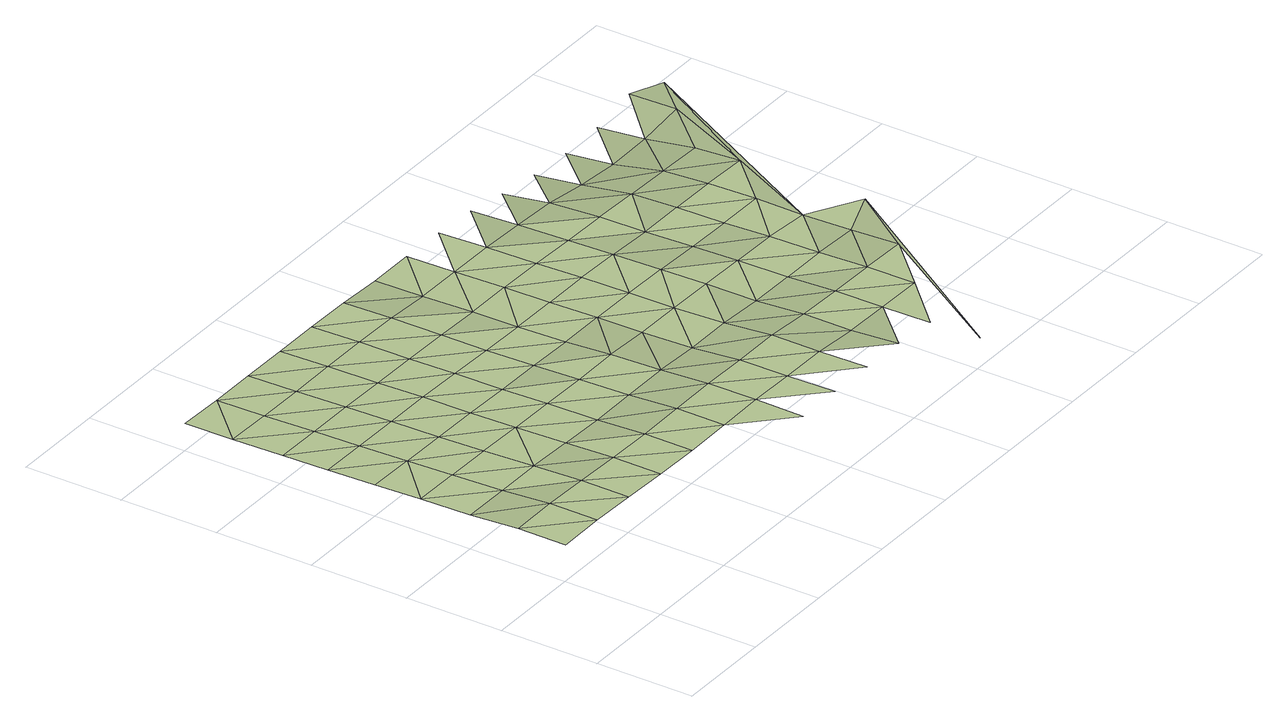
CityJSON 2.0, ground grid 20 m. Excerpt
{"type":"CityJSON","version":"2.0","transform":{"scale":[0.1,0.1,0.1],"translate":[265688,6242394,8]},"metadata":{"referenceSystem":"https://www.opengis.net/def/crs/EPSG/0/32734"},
"CityObjects":{
"terrain1":{"type":"TINRelief","geometry":[{"type":"CompositeSurface","lod":"1","boundaries":[[[0,1,2]],[[2,3,4]],[[3,2,1]],[[5,6,4]],[[4,3,5]],[[3,1,7]],[[8,6,9]],[[6,5,10]],[[11,8,9]],[[9,6,10]],[[12,5,3]],[[12,3,7]],[[11,13,14]],[[10,5,15]],[[13,11,9]],[[15,5,12]],[[16,17,14]],[[18,9,10]],[[14,13,16]],[[12,7,19]],[[18,10,15]],[[13,9,20]],[[21,17,22]],[[17,16,23]],[[15,12,24]],[[20,9,18]],[[22,17,23]],[[19,24,12]],[[25,16,13]],[[25,13,20]],[[18,15,26]],[[24,27,15]],[[23,16,28]],[[20,18,26]],[[28,16,25]],[[15,27,26]],[[24,19,29]],[[30,22,23]],[[20,31,25]],[[30,23,28]],[[27,24,32]],[[31,20,26]],[[32,24,29]],[[28,25,33]],[[34,22,30]],[[27,35,26]],[[33,25,31]],[[35,27,32]],[[30,28,36]],[[31,26,37]],[[36,28,33]],[[32,29,38]],[[37,26,35]],[[30,39,34]],[[33,31,40]],[[30,36,39]],[[35,32,41]],[[40,31,37]],[[41,32,38]],[[33,42,36]],[[34,39,43]],[[35,44,37]],[[33,40,42]],[[35,41,44]],[[39,36,45]],[[40,37,46]],[[45,36,42]],[[38,47,41]],[[37,44,46]],[[39,48,43]],[[47,38,49]],[[42,40,50]],[[39,45,48]],[[44,41,51]],[[50,40,46]],[[51,41,47]],[[42,52,45]],[[43,48,53]],[[44,54,46]],[[52,42,50]],[[54,44,51]],[[48,45,55]],[[50,46,56]],[[55,45,52]],[[51,47,57]],[[56,46,54]],[[48,58,53]],[[59,57,47]],[[52,50,60]],[[48,55,58]],[[54,51,61]],[[50,56,60]],[[57,61,51]],[[52,62,55]],[[53,58,63]],[[62,52,60]],[[56,54,64]],[[61,65,54]],[[58,55,66]],[[66,55,62]],[[54,65,64]],[[61,57,67]],[[68,60,56]],[[63,58,69]],[[70,67,57]],[[60,68,62]],[[58,66,69]],[[56,64,68]],[[65,61,71]],[[67,71,61]],[[72,63,69]],[[66,62,73]],[[62,68,74]],[[65,75,64]],[[71,76,65]],[[62,74,73]],[[77,69,66]],[[64,75,68]],[[65,76,75]],[[78,71,67]],[[66,73,77]],[[78,67,79]],[[72,69,80]],[[74,68,81]],[[82,76,71]],[[81,68,75]],[[77,80,69]],[[71,78,82]],[[74,83,73]],[[83,74,81]],[[75,76,84]],[[76,82,85]],[[73,86,77]],[[78,79,87]],[[83,86,73]],[[76,85,84]],[[78,87,82]],[[88,81,75]],[[86,89,77]],[[75,84,88]],[[90,83,81]],[[85,82,91]],[[92,77,89]],[[87,91,82]],[[83,90,86]],[[90,81,88]],[[93,84,85]],[[91,94,85]],[[95,89,86]],[[96,87,97]],[[84,93,88]],[[86,90,95]],[[85,94,93]],[[87,96,91]],[[88,98,90]],[[89,95,99]],[[100,94,91]],[[93,98,88]],[[99,101,89]],[[91,96,100]],[[90,102,95]],[[94,103,93]],[[98,102,90]],[[103,94,100]],[[99,95,104]],[[105,98,93]],[[102,104,95]],[[93,103,105]],[[106,100,96]],[[102,98,107]],[[104,108,99]],[[107,98,105]],[[109,106,110]],[[103,100,111]],[[112,99,108]],[[102,113,104]],[[111,100,106]],[[107,114,102]],[[103,115,105]],[[113,108,104]],[[102,114,113]],[[115,103,111]],[[107,105,116]],[[107,116,114]],[[108,113,117]],[[116,105,115]],[[118,108,117]],[[109,111,106]],[[113,114,119]],[[114,116,119]],[[115,111,109]],[[120,117,113]],[[113,119,120]],[[121,116,115]],[[120,122,117]],[[119,116,121]],[[123,117,122]],[[121,120,119]],[[124,122,120]],[[120,121,125]],[[120,125,124]],[[126,121,115]],[[127,122,124]],[[125,121,128]],[[128,124,125]],[[129,124,128]],[[128,121,126]],[[128,126,129]]]}]}
},
"vertices":[
[10,205,76],[110,205,77],[10,305,76],[110,305,77],[10,405,71],[110,405,70],[10,510,68],[210,205,74],[10,605,65],[110,605,64],[110,510,67],[10,705,62],[210,305,74],[110,705,61],[10,800,60],[210,405,70],[110,800,59],[10,905,58],[210,510,66],[310,205,71],[210,605,63],[10,1005,57],[110,1005,54],[110,905,56],[310,305,71],[210,705,61],[310,510,64],[310,405,67],[210,800,59],[410,205,69],[210,905,56],[310,605,62],[410,305,69],[310,705,61],[210,1005,54],[410,405,64],[310,800,58],[410,510,63],[510,205,71],[310,905,56],[410,605,60],[510,305,71],[410,705,59],[310,1005,54],[510,405,65],[410,800,57],[510,510,62],[610,205,72],[410,905,56],[610,105,71],[510,605,58],[610,305,72],[510,705,56],[410,1005,54],[610,405,66],[510,800,56],[610,510,63],[710,205,70],[510,905,55],[710,105,72],[610,605,56],[710,305,70],[610,705,54],[510,1005,52],[710,510,57],[710,405,61],[610,800,52],[811,205,70],[710,605,56],[610,905,49],[811,105,72],[811,305,70],[610,1005,47],[710,800,52],[710,705,54],[811,510,57],[811,405,61],[710,905,49],[911,205,63],[911,105,69],[710,1005,47],[811,605,56],[911,305,63],[811,705,54],[911,510,56],[911,405,56],[811,800,51],[1011,205,60],[911,605,54],[811,905,48],[911,705,51],[1011,305,60],[811,1005,45],[1011,510,54],[1011,405,55],[911,800,48],[1111,205,59],[1011,105,62],[1011,605,50],[911,905,44],[1111,305,59],[911,1005,39],[1011,705,47],[1111,405,55],[1011,800,46],[1111,510,52],[1211,305,56],[1111,605,48],[1011,905,39],[1315,445,49],[1011,0,66],[1211,405,51],[1011,1005,24],[1111,800,42],[1111,705,47],[1208,505,49],[1211,605,48],[1111,905,26],[1111,1005,13],[1211,705,45],[1211,800,39],[1311,705,42],[1211,905,17],[1211,1005,7],[1311,905,19],[1311,800,36],[1482,979,24],[1311,1005,10],[1411,905,31],[1411,1005,28]
]}
